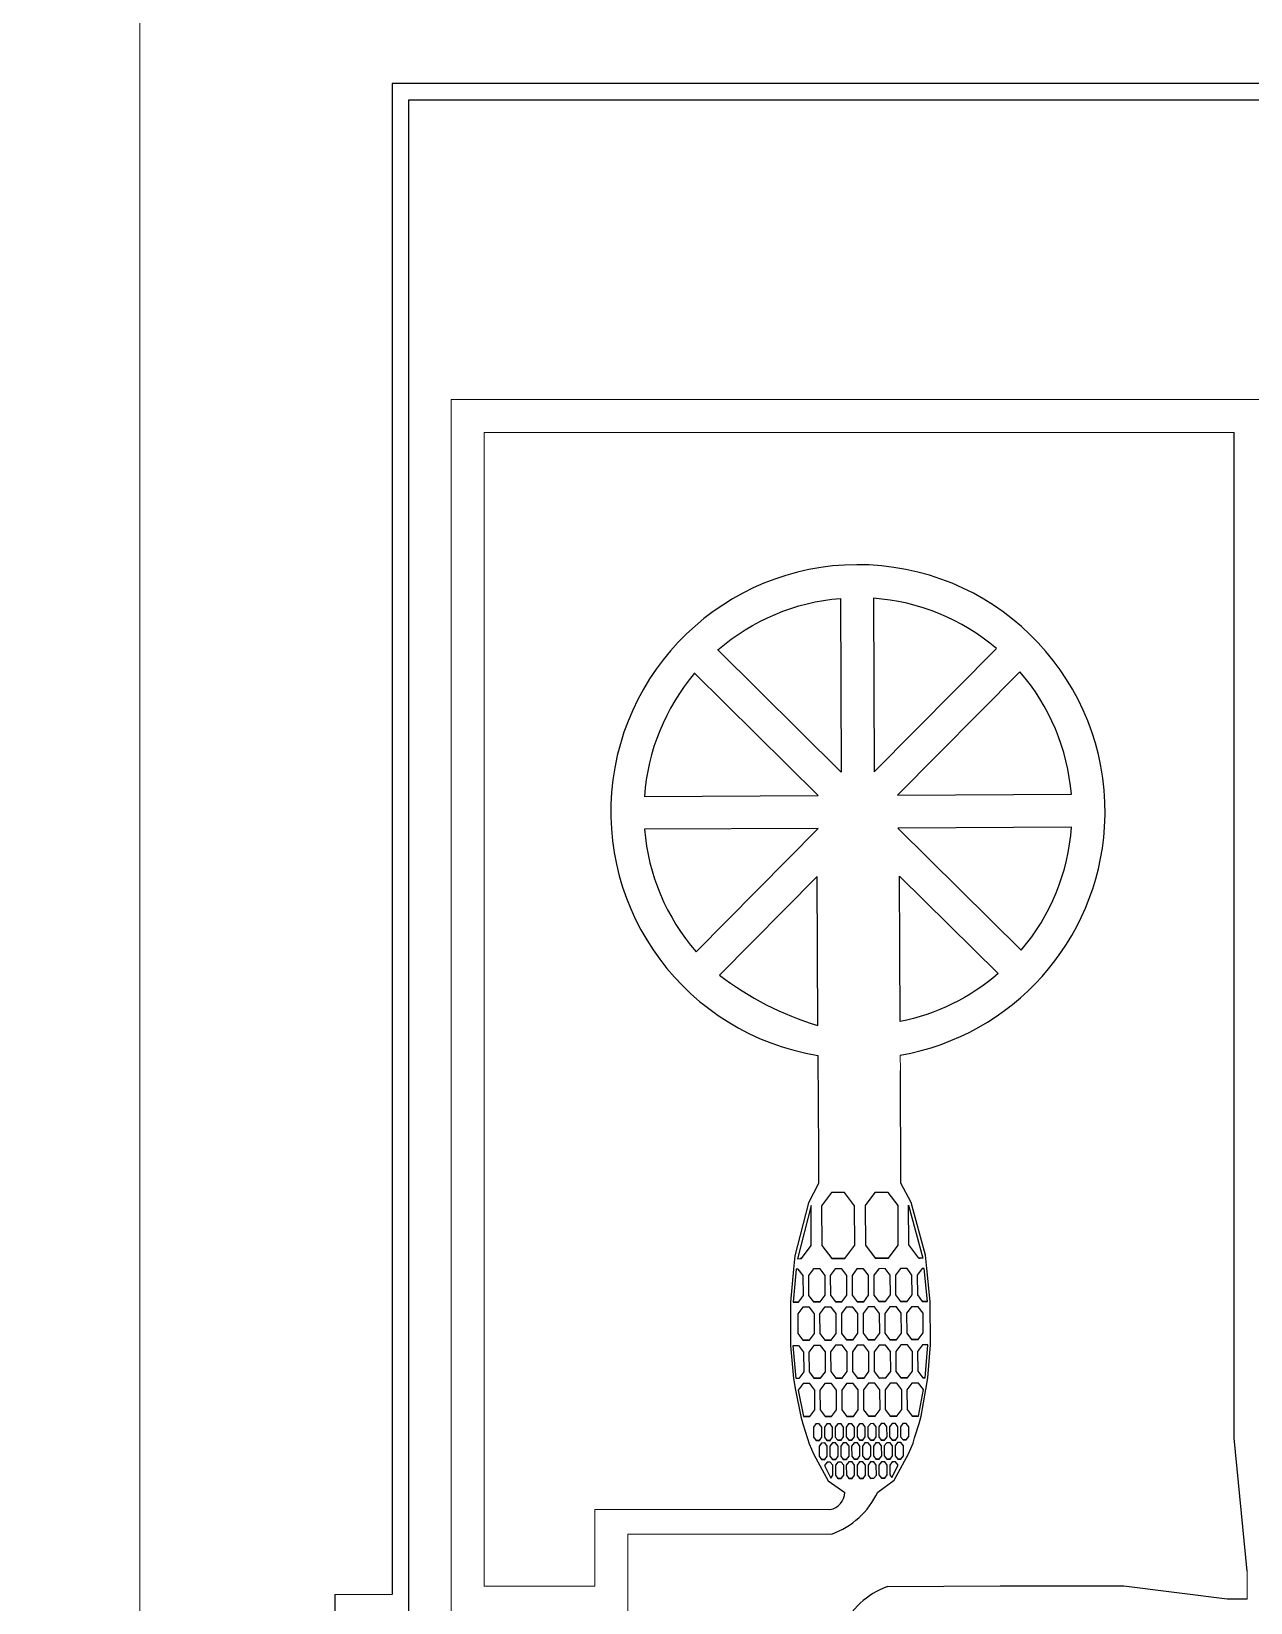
# Model space of a CAD drawing. Extents: x 4056 to 105656, y 4120 to 105720.
# Drawn here: x 52912 to 56613, y 74499 to 79270 of the extents above; entities that cross this region are included whole.
import ezdxf

# ---------------------------------------------------------------- set-up
doc = ezdxf.new("R2010")
doc.units = 13
doc.header["$MEASUREMENT"] = 0
doc.layers.add('Main Layer', color=7, linetype='Continuous', lineweight=0)

msp = doc.modelspace()

# ---------------------------------------------------------------- linework, layer by layer
for p, q in [((57952.1, 79111.7), (54007.4, 79111.7)), ((54007.4, 79111.7), (54007.4, 74524.2)), ((54057.4, 69936.7), (54057.4, 79061.7)), ((54057.4, 79061.7), (57750.8, 79061.7)), ((56562.7, 74998.8), (56562.7, 78052.2)), ((55299.5, 76160.2), (55301, 75864.4)), ((55551.4, 75772.7), (55549.7, 76114.9)), ((55301, 75864.4), (55301.4, 75771.5)), ((55301.4, 75771.5), (55270.7, 75712.6)), ((55582.7, 75714.1), (55551.4, 75772.7)), ((55270.7, 75712.6), (55229.3, 75551.9)), ((55625.6, 75553.8), (55582.7, 75714.1)), ((55229.3, 75551.9), (55225, 75511.8)), ((55630.3, 75513.7), (55625.6, 75553.8)), ((55225, 75511.8), (55216, 75411.7)), ((55640.2, 75413.8), (55630.3, 75513.7)), ((55216, 75411.7), (55216.2, 75279.7)), ((55641.4, 75281.8), (55640.2, 75413.8)), ((55216.2, 75279.7), (55225.3, 75179.8)), ((55633.2, 75181.7), (55641.4, 75281.8)), ((55627.3, 75145.7), (55633.2, 75181.7)), ((55225.3, 75179.8), (55231.6, 75143.8)), ((55231.6, 75143.8), (55247.4, 75063.9)), ((55612.3, 75065.6), (55627.3, 75145.7)), ((55247.4, 75063.9), (55253.4, 75041.4)), ((55253.4, 75041.4), (55267.3, 74997.7)), ((55593, 74999.3), (55606.5, 75043.2)), ((55606.5, 75043.2), (55612.3, 75065.6)), ((55267.3, 74997.7), (55272.5, 74981.3)), ((55588, 74982.8), (55593, 74999.3)), ((56602.7, 74595), (56562.7, 74998.8)), ((55272.5, 74981.3), (55286.9, 74949.2)), ((55286.9, 74949.2), (55330.3, 74869.1)), ((55531.3, 74870.8), (55573.9, 74950.6)), ((55573.9, 74950.6), (55588, 74982.8)), ((55330.3, 74869.1), (55381, 74833.9)), ((55481, 74834.4), (55531.3, 74870.8)), ((53832.6, 74524.2), (53832.6, 68418)), ((55852.4, 74549.2), (55510.3, 74547.5)), ((55952.4, 74549.2), (55852.4, 74549.2)), ((56227.8, 74549.2), (55952.4, 74549.2)), ((56541.6, 74509.2), (56227.8, 74549.2)), ((56602.7, 74509.2), (56541.6, 74509.2))]:
    msp.add_line(p, q)
at = {"lineweight": 0}
for p, q in [((56662.7, 78152.2), (54186.1, 78152.2)), ((54186.1, 78152.2), (54186.1, 74355.5)), ((56562.7, 78052.2), (54286.1, 78052.2)), ((54286.1, 78052.2), (54286.1, 74549.2)), ((55549.7, 76114.9), (55549.5, 76161.4)), ((54622.6, 74549.2), (54622.6, 74781.9)), ((55335.9, 74781.9), (54622.6, 74781.9)), ((55341.6, 74707.2), (54722.6, 74707.2)), ((54722.6, 74449.2), (54722.6, 74707.2)), ((56602.7, 74509.2), (56602.7, 74595)), ((53832.6, 74524.2), (54007.4, 74524.2)), ((54286.1, 74549.2), (54622.6, 74549.2))]:
    msp.add_line(p, q, dxfattribs=at)
msp.add_lwpolyline([(53241.3, 81757), (68797.6, 81757), (68797.6, 66200.7), (53241.3, 66200.7)], close=True, dxfattribs=at)
for points in [[(55367.7, 77548.1), (55370.3, 77020.8), (54994.2, 77393.2), (54995.6, 77391.8, -0.159174), (55367.7, 77548.1, 3734.089472)], [(55467.7, 77548.6), (55470.3, 77021.3), (55841.4, 77396, 0.159174), (55467.7, 77548.6, -3734.089472)], [(54925.2, 77320.8, 0.159174), (54772.6, 76947.1), (55299.9, 76949.7), (54923.9, 77322.1), (54925.2, 77320.8)], [(55912.4, 77325.6), (55541.4, 76950.9), (56068.7, 76953.5, 0.159174), (55912.4, 77325.6, 0.000114)], [(54929.4, 76475), (55300.4, 76849.7), (54773.1, 76847.1, 0.159174), (54929.4, 76475, -0.000581)], [(55916.6, 76479.8, 0.159174), (56069.2, 76853.5), (55541.9, 76850.9), (55916.6, 76479.8)], [(55299.1, 76251.6), (55296.9, 76704), (55000.4, 76404.6, 0.092093), (55299.1, 76251.6, 1291.273736)], [(55549, 76263.1), (55546.9, 76705.2), (55846.2, 76408.8, -0.129437), (55549, 76263.1, 5438.346978)]]:
    msp.add_lwpolyline(points, format="xyb", close=True)
for points in [[(55310.7, 75703.7), (55311.3, 75583.7), (55341.5, 75543.8), (55381.5, 75544), (55411.3, 75584.2), (55410.7, 75704.2), (55380.5, 75744), (55340.5, 75743.8)], [(55442.7, 75704.3), (55443.3, 75584.3), (55473.5, 75544.5), (55513.5, 75544.7), (55543.3, 75584.8), (55542.7, 75704.8), (55512.5, 75744.7), (55472.5, 75744.5)], [(55574.7, 75706.1), (55617.4, 75545.2), (55605.5, 75545.1), (55575.3, 75585)], [(55278.7, 75704.6), (55237.6, 75543.3), (55249.5, 75543.4), (55279.3, 75583.5)], [(55249.5, 75543.4), (55245.7, 75543.4)], [(55381.5, 75544), (55341.5, 75543.8)], [(55513.5, 75544.7), (55473.5, 75544.5)], [(55605.5, 75545.1), (55609.3, 75545.1)], [(55255.2, 75431.9), (55254.9, 75491.9), (55239.8, 75511.8), (55233, 75511.8), (55224, 75411.8), (55240.3, 75411.8)], [(55285.8, 75512.1), (55270.9, 75492), (55271.2, 75432), (55286.3, 75412.1), (55306.3, 75412.2), (55321.2, 75432.2), (55320.9, 75492.2), (55305.8, 75512.2)], [(55351.8, 75512.4), (55336.9, 75492.3), (55337.2, 75432.3), (55352.3, 75412.4), (55372.3, 75412.5), (55387.2, 75432.5), (55386.9, 75492.5), (55371.8, 75512.5)], [(55417.8, 75512.7), (55402.9, 75492.6), (55403.2, 75432.6), (55418.3, 75412.7), (55438.3, 75412.8), (55453.2, 75432.9), (55452.9, 75492.9), (55437.8, 75512.8)], [(55483.8, 75513), (55468.9, 75492.9), (55469.2, 75432.9), (55484.3, 75413), (55504.3, 75413.1), (55519.2, 75433.2), (55518.9, 75493.2), (55503.8, 75513.1)], [(55549.8, 75513.3), (55534.9, 75493.3), (55535.2, 75433.3), (55550.3, 75413.3), (55570.3, 75413.4), (55585.2, 75433.5), (55584.9, 75493.5), (55569.8, 75513.4)], [(55600.9, 75493.6), (55601.2, 75433.6), (55616.3, 75413.7), (55632.2, 75413.7), (55622.3, 75513.7), (55615.8, 75513.7)], [(55224, 75411.8), (55240.3, 75411.8)], [(55253.4, 75395.9), (55238.5, 75375.8), (55238.8, 75315.8), (55253.9, 75295.9), (55273.9, 75296), (55288.8, 75316.1), (55288.5, 75376.1), (55273.4, 75396)], [(55306.3, 75412.2), (55286.3, 75412.1)], [(55319.4, 75396.2), (55304.5, 75376.1), (55304.8, 75316.1), (55319.9, 75296.2), (55339.9, 75296.3), (55354.8, 75316.4), (55354.5, 75376.4), (55339.4, 75396.3)], [(55372.3, 75412.5), (55352.3, 75412.4)], [(55385.4, 75396.5), (55370.5, 75376.5), (55370.8, 75316.5), (55385.9, 75296.5), (55405.9, 75296.6), (55420.8, 75316.7), (55420.5, 75376.7), (55405.4, 75396.6)], [(55438.3, 75412.8), (55418.3, 75412.7)], [(55451.4, 75396.9), (55436.5, 75376.8), (55436.8, 75316.8), (55451.9, 75296.9), (55471.9, 75297), (55486.8, 75317), (55486.5, 75377), (55471.4, 75397)], [(55504.3, 75413.1), (55484.3, 75413)], [(55517.4, 75397.2), (55502.5, 75377.1), (55502.8, 75317.1), (55517.9, 75297.2), (55537.9, 75297.3), (55552.8, 75317.4), (55552.5, 75377.4), (55537.4, 75397.3)], [(55570.3, 75413.4), (55550.3, 75413.3)], [(55583.4, 75397.5), (55568.5, 75377.4), (55568.8, 75317.4), (55583.9, 75297.5), (55603.9, 75297.6), (55618.8, 75317.7), (55618.5, 75377.7), (55603.4, 75397.6)], [(55616.3, 75413.7), (55632.2, 75413.7)], [(55256, 75259.9), (55256.3, 75199.9), (55241.4, 75179.8), (55233.3, 75179.8), (55224.2, 75279.8), (55240.9, 75279.8)], [(55273.9, 75296), (55253.9, 75295.9)], [(55286.9, 75280.1), (55272, 75260), (55272.3, 75200), (55287.4, 75180.1), (55307.4, 75180.2), (55322.3, 75200.2), (55322, 75260.2), (55306.9, 75280.2)], [(55339.9, 75296.3), (55319.9, 75296.2)], [(55352.9, 75280.4), (55338, 75260.3), (55338.3, 75200.3), (55353.4, 75180.4), (55373.4, 75180.5), (55388.3, 75200.6), (55388, 75260.6), (55372.9, 75280.5)], [(55405.9, 75296.6), (55385.9, 75296.5)], [(55418.9, 75280.7), (55404, 75260.6), (55404.3, 75200.6), (55419.4, 75180.7), (55439.4, 75180.8), (55454.3, 75200.9), (55454, 75260.9), (55438.9, 75280.8)], [(55471.9, 75297), (55451.9, 75296.9)], [(55484.9, 75281), (55470, 75261), (55470.3, 75201), (55485.4, 75181), (55505.4, 75181.1), (55520.3, 75201.2), (55520, 75261.2), (55504.9, 75281.1)], [(55537.9, 75297.3), (55517.9, 75297.2)], [(55550.9, 75281.3), (55536, 75261.3), (55536.3, 75201.3), (55551.4, 75181.3), (55571.4, 75181.4), (55586.3, 75201.5), (55586, 75261.5), (55570.9, 75281.4)], [(55603.9, 75297.6), (55583.9, 75297.5)], [(55602, 75261.6), (55602.3, 75201.6), (55617.4, 75181.7), (55625.2, 75181.7), (55633.4, 75281.7), (55616.9, 75281.7)], [(55307.4, 75180.2), (55287.4, 75180.1)], [(55373.4, 75180.5), (55353.4, 75180.4)], [(55439.4, 75180.8), (55419.4, 75180.7)], [(55505.4, 75181.1), (55485.4, 75181)], [(55571.4, 75181.4), (55551.4, 75181.3)], [(55617.4, 75181.7), (55625.2, 75181.7)], [(55274.5, 75164), (55254.5, 75163.9), (55239.6, 75143.8), (55255.4, 75063.9), (55275, 75064), (55289.9, 75084.1), (55289.6, 75144.1)], [(55320.5, 75164.2), (55305.6, 75144.1), (55305.9, 75084.1), (55321, 75064.2), (55341, 75064.3), (55355.9, 75084.4), (55355.6, 75144.4), (55340.5, 75164.3)], [(55386.5, 75164.5), (55371.6, 75144.5), (55371.9, 75084.5), (55387, 75064.5), (55407, 75064.6), (55421.9, 75084.7), (55421.6, 75144.7), (55406.5, 75164.6)], [(55452.5, 75164.9), (55437.6, 75144.8), (55437.9, 75084.8), (55453, 75064.9), (55473, 75065), (55487.9, 75085), (55487.6, 75145), (55472.5, 75165)], [(55518.5, 75165.2), (55503.6, 75145.1), (55503.9, 75085.1), (55519, 75065.2), (55539, 75065.3), (55553.9, 75085.4), (55553.6, 75145.4), (55538.5, 75165.3)], [(55604.5, 75165.6), (55584.5, 75165.5), (55569.6, 75145.4), (55569.9, 75085.4), (55585, 75065.5), (55604.3, 75065.6), (55619.6, 75145.7)], [(55255.4, 75063.9), (55275, 75064)], [(55293.5, 75041.6), (55286, 75031.6), (55286.1, 75001.6), (55293.7, 74991.6), (55303.7, 74991.7), (55311.1, 75001.7), (55311, 75031.7), (55303.5, 75041.7)], [(55326.5, 75041.8), (55319, 75031.8), (55319.1, 75001.8), (55326.7, 74991.8), (55336.7, 74991.8), (55344.1, 75001.9), (55344, 75031.9), (55336.5, 75041.8)], [(55341, 75064.3), (55321, 75064.2)], [(55359.5, 75042), (55352, 75031.9), (55352.1, 75001.9), (55359.7, 74992), (55369.7, 74992), (55377.1, 75002), (55377, 75032), (55369.5, 75042)], [(55392.5, 75042.1), (55385, 75032.1), (55385.1, 75002.1), (55392.7, 74992.1), (55402.7, 74992.2), (55410.1, 75002.2), (55410, 75032.2), (55402.5, 75042.2)], [(55407, 75064.6), (55387, 75064.5)], [(55425.5, 75042.3), (55418, 75032.2), (55418.1, 75002.2), (55425.7, 74992.3), (55435.7, 74992.3), (55443.1, 75002.4), (55443, 75032.4), (55435.5, 75042.3)], [(55458.5, 75042.4), (55451, 75032.4), (55451.1, 75002.4), (55458.7, 74992.4), (55468.7, 74992.5), (55476.1, 75002.5), (55476, 75032.5), (55468.5, 75042.5)], [(55473, 75065), (55453, 75064.9)], [(55491.5, 75042.6), (55484, 75032.6), (55484.1, 75002.6), (55491.7, 74992.6), (55501.7, 74992.7), (55509.1, 75002.7), (55509, 75032.7), (55501.5, 75042.7)], [(55524.5, 75042.8), (55517, 75032.7), (55517.1, 75002.7), (55524.7, 74992.8), (55534.7, 74992.8), (55542.1, 75002.8), (55542, 75032.8), (55534.5, 75042.8)], [(55539, 75065.3), (55519, 75065.2)], [(55557.5, 75042.9), (55550, 75032.9), (55550.1, 75002.9), (55557.7, 74992.9), (55567.7, 74993), (55575.1, 75003), (55575, 75033), (55567.5, 75043)], [(55604.3, 75065.6), (55585, 75065.5)], [(55303.7, 74991.7), (55293.7, 74991.6)], [(55336.7, 74991.8), (55326.7, 74991.8)], [(55369.7, 74992), (55359.7, 74992)], [(55402.7, 74992.2), (55392.7, 74992.1)], [(55435.7, 74992.3), (55425.7, 74992.3)], [(55468.7, 74992.5), (55458.7, 74992.4)], [(55501.7, 74992.7), (55491.7, 74992.6)], [(55534.7, 74992.8), (55524.7, 74992.8)], [(55567.7, 74993), (55557.7, 74992.9)], [(55310.2, 74983.7), (55302.8, 74973.7), (55302.9, 74943.7), (55310.5, 74933.7), (55320.5, 74933.8), (55327.9, 74943.8), (55327.8, 74973.8), (55320.2, 74983.8)], [(55343.2, 74983.9), (55335.8, 74973.8), (55335.9, 74943.8), (55343.5, 74933.9), (55353.5, 74933.9), (55360.9, 74944), (55360.8, 74974), (55353.2, 74983.9)], [(55376.2, 74984), (55368.8, 74974), (55368.9, 74944), (55376.5, 74934), (55386.5, 74934.1), (55393.9, 74944.1), (55393.8, 74974.1), (55386.2, 74984.1)], [(55409.2, 74984.2), (55401.8, 74974.2), (55401.9, 74944.2), (55409.5, 74934.2), (55419.5, 74934.2), (55426.9, 74944.3), (55426.8, 74974.3), (55419.2, 74984.2)], [(55442.2, 74984.4), (55434.8, 74974.3), (55434.9, 74944.3), (55442.5, 74934.4), (55452.5, 74934.4), (55459.9, 74944.4), (55459.8, 74974.4), (55452.2, 74984.4)], [(55475.2, 74984.5), (55467.8, 74974.5), (55467.9, 74944.5), (55475.5, 74934.5), (55485.5, 74934.6), (55492.9, 74944.6), (55492.8, 74974.6), (55485.2, 74984.6)], [(55508.2, 74984.7), (55500.8, 74974.6), (55500.9, 74944.6), (55508.5, 74934.7), (55518.5, 74934.7), (55525.9, 74944.8), (55525.8, 74974.8), (55518.2, 74984.7)], [(55541.2, 74984.8), (55533.8, 74974.8), (55533.9, 74944.8), (55541.5, 74934.8), (55551.5, 74934.9), (55558.9, 74944.9), (55558.8, 74974.9), (55551.2, 74984.9)], [(55320.5, 74933.8), (55310.5, 74933.7)], [(55344.7, 74885.9), (55344.6, 74915.9), (55337, 74925.8), (55327, 74925.8), (55319.6, 74915.8), (55338.2, 74877.2)], [(55353.5, 74933.9), (55343.5, 74933.9)], [(55360, 74926), (55352.6, 74915.9), (55352.7, 74885.9), (55360.3, 74876), (55370.3, 74876), (55377.7, 74886), (55377.6, 74916), (55370, 74926)], [(55386.5, 74934.1), (55376.5, 74934)], [(55393, 74926.1), (55385.6, 74916.1), (55385.7, 74886.1), (55393.3, 74876.1), (55403.3, 74876.2), (55410.7, 74886.2), (55410.6, 74916.2), (55403, 74926.2)], [(55419.5, 74934.2), (55409.5, 74934.2)], [(55426, 74926.3), (55418.6, 74916.2), (55418.7, 74886.2), (55426.3, 74876.3), (55436.3, 74876.3), (55443.7, 74886.4), (55443.6, 74916.4), (55436, 74926.3)], [(55452.5, 74934.4), (55442.5, 74934.4)], [(55459, 74926.4), (55451.6, 74916.4), (55451.7, 74886.4), (55459.3, 74876.4), (55469.3, 74876.5), (55476.7, 74886.5), (55476.6, 74916.5), (55469, 74926.5)], [(55485.5, 74934.6), (55475.5, 74934.5)], [(55492, 74926.6), (55484.6, 74916.6), (55484.7, 74886.6), (55492.3, 74876.6), (55502.3, 74876.7), (55509.7, 74886.7), (55509.6, 74916.7), (55502, 74926.7)], [(55518.5, 74934.7), (55508.5, 74934.7)], [(55517.7, 74886.7), (55523.8, 74878.7), (55542.6, 74916.8), (55535, 74926.8), (55525, 74926.8), (55517.6, 74916.7)], [(55551.5, 74934.9), (55541.5, 74934.8)], [(55370.3, 74876), (55360.3, 74876)], [(55403.3, 74876.2), (55393.3, 74876.1)], [(55436.3, 74876.3), (55426.3, 74876.3)], [(55469.3, 74876.5), (55459.3, 74876.4)], [(55502.3, 74876.7), (55492.3, 74876.6)]]:
    msp.add_lwpolyline(points, close=True)
msp.add_circle((61011.6, 73976.1), 11000, dxfattribs=at)
for centre, radius, start, end in [((55420.9, 76900.3), 750, 356.4571, 260.6856), ((55420.9, 76900.3), 750, 279.8737, 356.4571), ((55327.1, 74835.1), 53.9, 279.4025, 358.6994), ((55257.2, 74939.6), 247.3, 289.955, 334.8139), ((55594.7, 74315.1), 247.3, 109.955, 154.8139)]:
    msp.add_arc(centre, radius, start, end)
at = {"layer": 'Main Layer'}
msp.add_circle((54856, 54920.5), 50800, dxfattribs=at)

doc.saveas('drawing.dxf')
